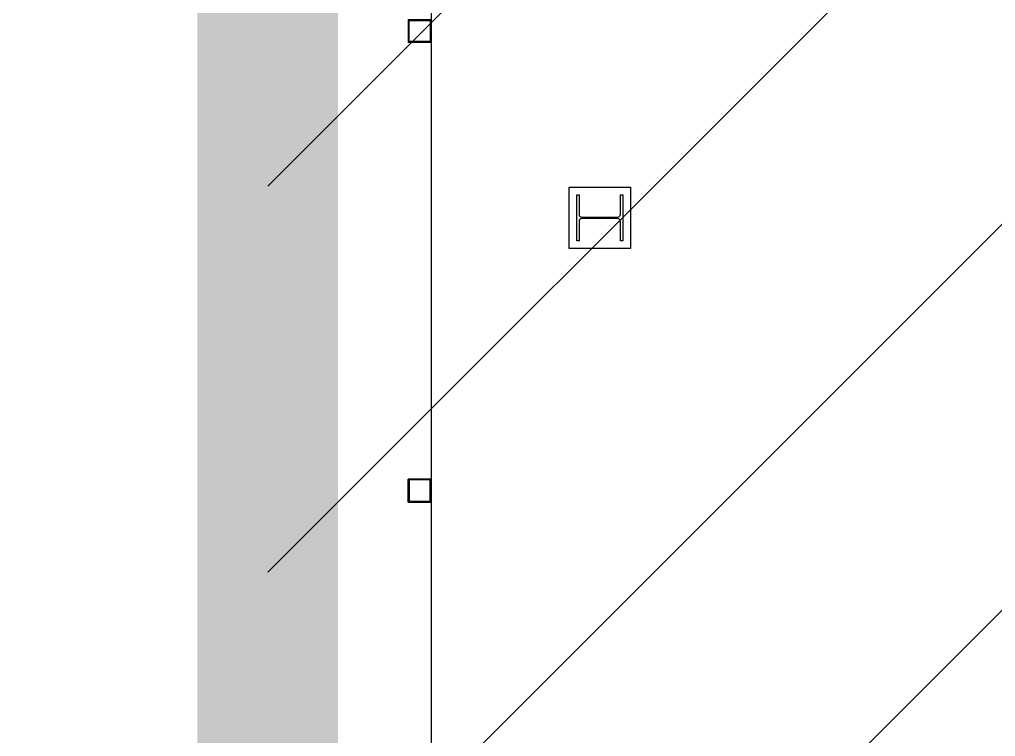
# Model space of a CAD drawing. Header units: millimetres. Extents: x 0 to 153097, y 17753 to 125268.
# Drawn here: x 62054.3 to 62436.4, y 63124.9 to 63405.7 of the extents above; entities that cross this region are included whole.
import ezdxf

# ---------------------------------------------------------------- set-up
doc = ezdxf.new("R2010")
doc.units = ezdxf.units.MM
doc.header["$LTSCALE"] = 50
doc.layers.add('3', color=3, linetype='Continuous')
doc.layers.add('C_TEXT_01', color=2, linetype='Continuous')

# ---------------------------------------------------------------- blocks, each defined once
blk = doc.blocks.new('KEY PLAN_NEW')
h = blk.add_hatch()
h.set_pattern_fill('ANSI31', color=253, scale=2)
h.set_pattern_definition([(45, (-1396.921, -1800.0236), (-4.490128, 4.490128), [])])
edge = h.paths.add_edge_path()
edge.add_line((-2006.86, -1075.94), (-2006.86, -1091.94))
edge.add_line((-2006.86, -1091.94), (-2067.86, -1091.94))
edge.add_line((-2067.86, -1091.94), (-2067.86, -1375.94))
edge.add_line((-2067.86, -1375.94), (-2006.86, -1375.94))
edge.add_line((-2006.86, -1375.94), (-2006.86, -1391.94))
edge.add_line((-2006.86, -1391.94), (-2007.86, -1391.94))
edge.add_line((-2007.86, -1391.94), (-2007.86, -1488.94))
edge.add_line((-2007.86, -1488.94), (-2008.31, -1488.94))
edge.add_arc((-2028.72, -1493.5), 20.91, 12.5777, 76.5787)
edge.add_line((-2023.86, -1473.16), (-2023.86, -1391.94))
edge.add_line((-2023.86, -1391.94), (-2247.86, -1391.94))
edge.add_line((-2247.86, -1391.94), (-2247.86, -1488.94))
edge.add_line((-2247.86, -1488.94), (-2263.86, -1488.94))
edge.add_line((-2263.86, -1488.94), (-2263.86, -1452.18))
edge.add_line((-2263.86, -1452.18), (-2549.86, -1452.18))
edge.add_line((-2549.86, -1452.18), (-2549.86, -1488.94))
edge.add_line((-2549.86, -1488.94), (-2565.86, -1488.94))
edge.add_line((-2565.86, -1488.94), (-2565.86, -1427.94))
edge.add_line((-2565.86, -1427.94), (-2720.86, -1427.94))
edge.add_line((-2720.86, -1427.94), (-2720.86, -1411.94))
edge.add_line((-2720.86, -1411.94), (-2623.86, -1411.94))
edge.add_line((-2623.86, -1411.94), (-2623.86, -1075.94))
edge.add_line((-2623.86, -1075.94), (-2563.86, -1075.94))
edge.add_line((-2563.86, -1075.94), (-2563.86, -1071.94))
edge.add_line((-2563.86, -1071.94), (-2547.86, -1071.94))
edge.add_line((-2547.86, -1071.94), (-2547.86, -1091.94))
edge.add_line((-2547.86, -1091.94), (-2607.86, -1091.94))
edge.add_line((-2607.86, -1091.94), (-2607.86, -1411.94))
edge.add_line((-2607.86, -1411.94), (-2549.86, -1411.94))
edge.add_line((-2549.86, -1411.94), (-2549.86, -1436.18))
edge.add_line((-2549.86, -1436.18), (-2263.86, -1436.18))
edge.add_line((-2263.86, -1436.18), (-2263.86, -1375.94))
edge.add_line((-2263.86, -1375.94), (-2083.86, -1375.94))
edge.add_line((-2083.86, -1375.94), (-2083.86, -1075.94))
edge.add_line((-2083.86, -1075.94), (-2006.86, -1075.94))
at = {"color": 253}
for p, q in [((-2543.86, -1075.5, 46), (-2543.86, -1368.38, 46)), ((-2546.86, -1250.44, 46), (-2546.86, -1253.44, 46)), ((-2546.86, -1250.44, 46), (-2543.86, -1250.44, 46)), ((-2546.74, -1253.32, 46), (-2546.74, -1250.56, 46)), ((-2546.74, -1250.56, 46), (-2543.98, -1250.56, 46)), ((-2543.98, -1250.56, 46), (-2543.98, -1253.32, 46)), ((-2543.98, -1250.56, 46), (-2543.98, -1253.32, 46)), ((-2543.98, -1253.32, 46), (-2546.74, -1253.32, 46)), ((-2543.86, -1253.44, 46), (-2546.86, -1253.44, 46)), ((-2546.86, -1313.44, 46), (-2546.86, -1310.44, 46)), ((-2543.86, -1310.44, 46), (-2546.86, -1310.44, 46)), ((-2543.98, -1310.56, 46), (-2546.74, -1310.56, 46)), ((-2546.74, -1310.56, 46), (-2546.74, -1313.32, 46)), ((-2543.98, -1313.32, 46), (-2543.98, -1310.56, 46)), ((-2543.98, -1313.32, 46), (-2543.98, -1310.56, 46)), ((-2546.86, -1313.44, 46), (-2543.86, -1313.44, 46)), ((-2546.74, -1313.32, 46), (-2543.98, -1313.32, 46))]:
    blk.add_line(p, q, dxfattribs=at)
at = {"layer": 'C_TEXT_01', "color": 253, "elevation": 46}
blk.add_lwpolyline([(-2525.86, -1272.34), (-2517.86, -1272.34), (-2517.86, -1280.34), (-2525.86, -1280.34)], close=True, dxfattribs=at)
blk.add_lwpolyline([(-2524.86, -1276.34), (-2524.86, -1273.34), (-2524.56, -1273.34), (-2524.56, -1275.88, 0.414214), (-2524.2, -1276.24), (-2519.52, -1276.24, 0.414214), (-2519.16, -1275.88), (-2519.16, -1273.34), (-2518.86, -1273.34), (-2518.86, -1279.34), (-2519.16, -1279.34), (-2519.16, -1276.8, 0.414214), (-2519.52, -1276.44), (-2524.2, -1276.44, 0.414214), (-2524.56, -1276.8), (-2524.56, -1279.34), (-2524.86, -1279.34), (-2524.86, -1276.34)], format="xyb", dxfattribs=at)

msp = doc.modelspace()

# ---------------------------------------------------------------- hatches: boundary and pattern name
at = {"layer": '3'}
h = msp.add_hatch(dxfattribs=at)
h.set_pattern_fill('ANSI31', color=256, scale=855.36)
h.set_pattern_definition([(45, (-4847871.11, 857628.91), (-75.603857, 75.603857), [])])
h.paths.add_polyline_path([(63523.12, 63972.7), (62151.46, 63972.7), (62151.46, 62992.95), (63523.12, 62992.95)])

# ---------------------------------------------------------------- linework, layer by layer
at = {"layer": '3', "const_width": 55}
msp.add_lwpolyline([(63523.12, 62992.95), (62151.46, 62992.95), (62151.46, 63972.7), (63523.12, 63972.7)], close=True, dxfattribs=at)

# ---------------------------------------------------------------- block references
at = {"xscale": 3, "yscale": 3, "zscale": 3}
msp.add_blockref('KEY PLAN_NEW', (69847.03, 67157.06), dxfattribs=at)

doc.saveas('drawing.dxf')
